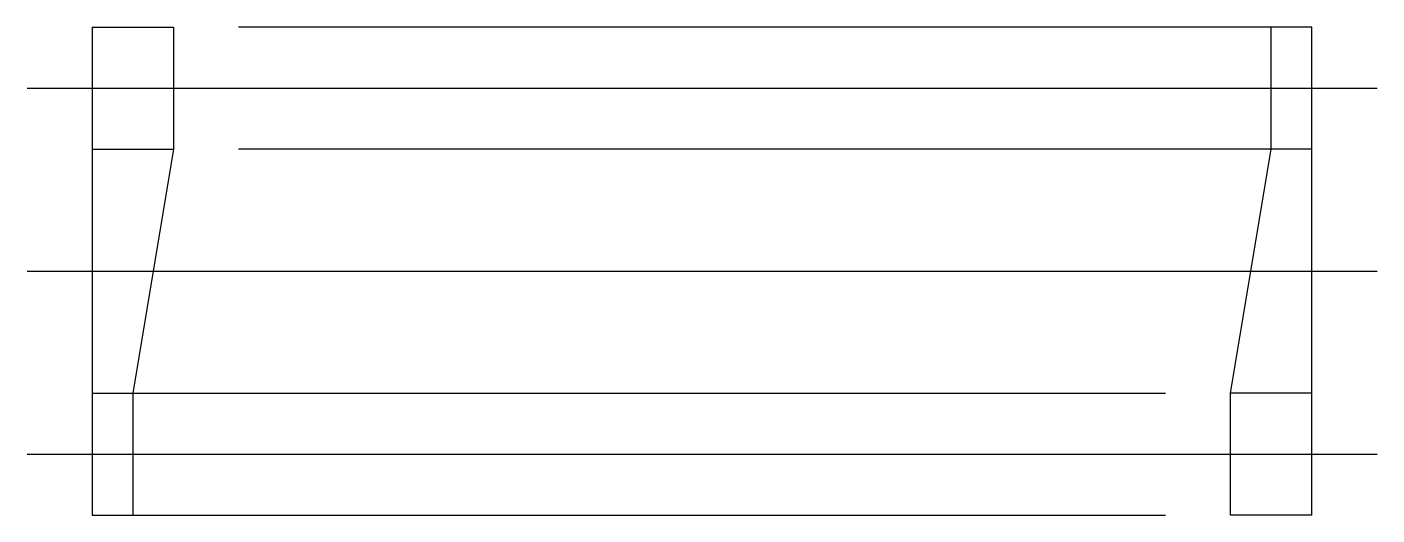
# Model space of a CAD drawing. Extents: x 0 to 79.8, y -0.1 to 54.
# Drawn here: x 63.16 to 79.76, y 48.02 to 54.02 of the extents above; entities outside this region: 2.
import ezdxf

# ---------------------------------------------------------------- set-up
doc = ezdxf.new("R2010")
doc.units = 0
doc.linetypes.add('CENTER', pattern=[50.8, 31.75, -6.35, 6.35, -6.35])
doc.linetypes.add('DASHED', pattern=[19.05, 12.7, -6.35])
doc.layers.get('0').update_dxf_attribs({"linetype": 'CONTINUOUS'})
doc.layers.add('CENTER', color=1, linetype='CENTER')
doc.styles.get("Standard").update_dxf_attribs({"font": 'txt.shx'})

msp = doc.modelspace()

# ---------------------------------------------------------------- linework, layer by layer
for p, q in [((63.963, 54.019), (64.963, 54.019)), ((63.963, 54.019), (63.963, 48.019)), ((64.963, 54.019), (64.963, 52.519)), ((78.463, 52.519), (78.463, 54.019)), ((78.963, 54.019), (78.463, 54.019)), ((78.963, 48.019), (78.963, 54.019)), ((63.963, 52.519), (64.963, 52.519)), ((64.963, 52.519), (64.463, 49.519)), ((77.963, 49.519), (78.463, 52.519)), ((78.963, 52.519), (78.463, 52.519)), ((63.963, 49.519), (64.463, 49.519)), ((64.463, 49.519), (64.463, 48.019)), ((77.963, 48.019), (77.963, 49.519)), ((78.963, 49.519), (77.963, 49.519)), ((63.963, 48.019), (64.463, 48.019)), ((78.963, 48.019), (77.963, 48.019))]:
    msp.add_line(p, q)
at = {"color": 3, "linetype": 'DASHED'}
for p, q in [((78.463, 54.019), (64.963, 54.019)), ((78.463, 52.519), (64.963, 52.519)), ((64.463, 49.519), (77.963, 49.519)), ((64.463, 48.019), (77.963, 48.019))]:
    msp.add_line(p, q, dxfattribs=at)
at = {"layer": 'CENTER', "color": 1, "linetype": 'CENTER'}
for p, q in [((63.163, 53.269), (79.763, 53.269)), ((63.163, 51.019), (79.763, 51.019)), ((63.163, 48.769), (79.763, 48.769))]:
    msp.add_line(p, q, dxfattribs=at)

# ---------------------------------------------------------------- texts
for s, p in [('SWM6-15', (-0.3, 9.901)), ('SWM06', (-0.3, -0.099))]:
    msp.add_text(s, height=2).set_placement(p)

doc.saveas('drawing.dxf')
